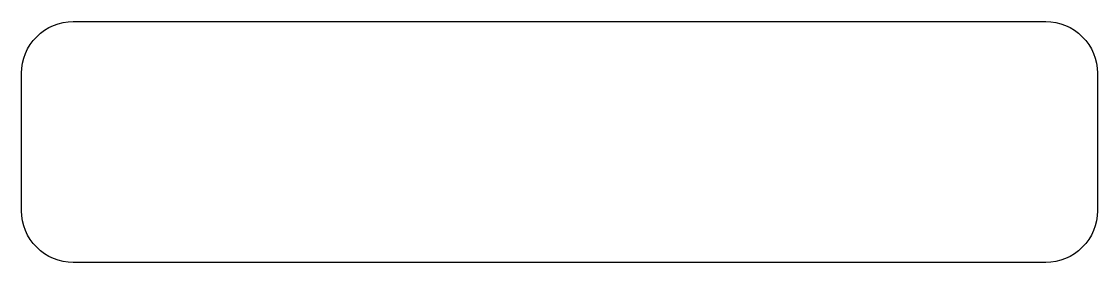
# Model space of a CAD drawing. Header units: millimetres. Extents: x -51 to 51, y -4 to 19.
import ezdxf

# ---------------------------------------------------------------- set-up
doc = ezdxf.new("R2010")
doc.units = ezdxf.units.MM
doc.layers.get('0').update_dxf_attribs({"linetype": 'CONTINUOUS'})

msp = doc.modelspace()

# ---------------------------------------------------------------- linework, layer by layer
msp.add_lwpolyline([(46, -3.9), (-46, -3.9, -0.414214), (-50.9, 1), (-50.9, 14, -0.414214), (-46, 18.9), (46, 18.9, -0.414214), (50.9, 14), (50.9, 1, -0.414214)], format="xyb", close=True)

doc.saveas('drawing.dxf')
